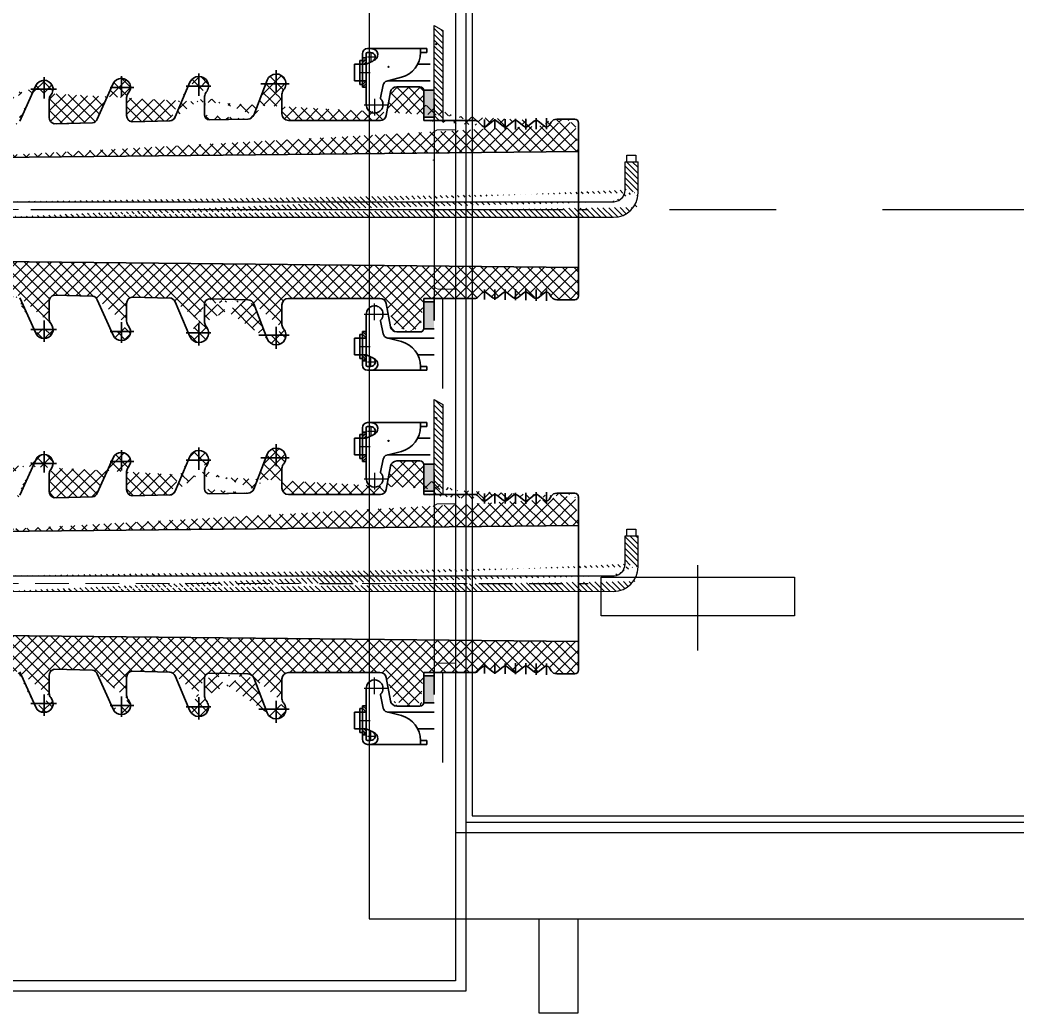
# Model space of a CAD drawing. Header units: millimetres. Extents: x 36873 to 51119, y -3533 to 6541.
# Drawn here: x 39868 to 40641, y -883 to -113 of the extents above; entities that cross this region are included whole.
import ezdxf

# ---------------------------------------------------------------- set-up
doc = ezdxf.new("R2010")
doc.units = ezdxf.units.MM
doc.header["$LTSCALE"] = 13
for name, pattern in [('CENTER', [50.800000000000004, 31.75, -6.35, 6.35, -6.35]), ('CENTER2', [1.125, 0.75, -0.125, 0.125, -0.125]), ('EB_DASHDOT', [39, 30, -3, 3, -3]), ('JIS_02_2.0', [3, 2, -1]), ('PTHANTOM2', [1.25, 0.625, -0.125, 0.125, -0.125, 0.125, -0.125])]:
    doc.linetypes.add(name, pattern=pattern)
doc.layers.get('0').update_dxf_attribs({"color": 1, "linetype": 'CENTER'})
for name, color, linetype, lineweight in [('CAXA0', 7, 'Continuous', 70), ('CAXA1', 1, 'EB_DASHDOT', 25), ('标注、文本', 3, 'Continuous', 25)]:
    doc.layers.add(name, color=color, linetype=linetype, lineweight=lineweight)

# ---------------------------------------------------------------- blocks, each defined once
blk = doc.blocks.new('CAXBLOCK6')
at = {"layer": 'CAXA0', "color": 0, "linetype": 'Continuous', "lineweight": 25}
for p, q in [((-41.98596394973987, 95.89985838163689), (-39.66209277257442, 98.22372955880235)), ((-40.54077242900497, 95.22372955881215), (-38.78157660142682, 96.9829253863903)), ((-25.78157660142682, 97.25500332503246), (-24.8128503676471, 98.22372955881218)), ((-25.6915300240875, 95.22372955881214), (-22.69153002408746, 98.22372955881218)), ((-23.57020968052782, 95.22372955881217), (-20.78157660142684, 98.01236263791316)), ((-21.44888933696818, 95.22372955881217), (-20.78157660142684, 95.89104229435351))]:
    blk.add_line(p, q, dxfattribs=at)
blk = doc.blocks.new('A$Cd29922e4')
h = blk.add_hatch()
h.set_pattern_fill('ANSI31', color=256, angle=90, style=0)
h.set_pattern_definition([(135, (1344.446837604512, -1583.050776987264), (-2.245064030267288, -2.245064030267288), [])])
h.paths.add_polyline_path([(0, 69), (0, 142.5679309494735), (6.640202738119115, 138.7592100816037), (6.640202738119115, 69)])
h = blk.add_hatch(color=256)
edge = h.paths.add_edge_path()
edge.add_arc((1.582263526157476, 128.2223704222633), 0.5000000000000113, 0, 360)
h = blk.add_hatch(color=256)
edge = h.paths.add_edge_path()
edge.add_arc((-35.44257500117965, 110.5665277410808), 0.5000000000000113, 0, 360)
h = blk.add_hatch()
h.set_pattern_fill('ANSI37', color=256, scale=2, angle=180, style=0)
h.set_pattern_definition([(135, (372.8419610083802, -528.7037173170247), (4.490128060534576, 4.490128060534577), []), (44.99999999999999, (372.8419610083802, -528.7037173170247), (4.490128060534577, -4.490128060534576), [])])
edge = h.paths.add_edge_path()
edge.add_arc((108.9999999993306, 66.99999999950523), 3.000000000495675, 360, 90, ccw=False)
edge.add_line((111.9999999998254, 45.00000000000728), (111.9999999998254, 66.99999941550777))
edge.add_line((111.9999999998254, 45.00000000000728), (-368.1030708770049, 40.1009676107933))
edge.add_line((89.08333333316114, 65.11807300402143), (90.83834589602338, 67.7638539920008))
edge.add_arc((95.00501256274583, 64.9999999998472), 5.000000000160123, 90.00000000046379, 146.4426902365544, ccw=False)
edge.add_line((95.00501256270945, 70.00000000000728), (108.9999999995343, 70.00000000000728))
edge.add_arc((86.99999999982538, 66.50000000000728), 2.500000000000902, 231.3178277013438, 326.44269805556496, ccw=False)
edge.add_line((80.56249999982538, 68.4515618745063), (85.43749999982538, 64.54843812550826))
edge.add_arc((78.99999999982538, 66.5), 2.500000000000293, 51.31780691419817, 133.6901342143469, ccw=False)
edge.add_line((77.43749999982538, 68.4515618745063), (72.56249947501055, 64.5484377053217))
edge.add_arc((70.99999999982538, 66.50000000000728), 2.500000000000998, 231.3178155774696, 308.6821696936479, ccw=False)
edge.add_line((64.56249999982538, 68.4515618745063), (69.43749999982538, 64.54843812550826))
edge.add_arc((62.99999999982538, 66.5), 2.500000000000068, 51.3178045228546, 128.6822006270677, ccw=False)
edge.add_line((61.43749999982538, 68.4515618745063), (56.56249999982538, 64.54843812550826))
edge.add_arc((54.99999999982538, 66.50000000000728), 2.50000000000118, 231.3177987671374, 308.68217819373933, ccw=False)
edge.add_line((53.43749999982538, 64.54843812550826), (48.56249999982538, 68.4515618745063))
edge.add_arc((46.99999999982538, 66.5), 2.499999999999596, 51.317827187464616, 128.6821923788103, ccw=False)
edge.add_line((45.43749999982538, 68.4515618745063), (40.56249999982538, 64.54843812550826))
edge.add_arc((38.99999999982538, 66.50000000000728), 2.49999999999991, 224.760279210827, 308.68217229866116, ccw=False)
edge.add_line((-8.000000000174623, 69.00000000000728), (31.33333333306655, 69.00000000000728))
edge.add_arc((31.33333333298651, 64.999999999578), 4.00000000042337, 44.76027010717269, 89.99999999874291, ccw=False)
edge.add_line((34.17357001951314, 67.81656804737577), (37.22485207083082, 64.73964497041743))
edge.add_line((-8.000000000174623, 81.45205632918078), (-8.000000000349246, 69))
edge.add_line((-8.000000000174623, 81.45205632918078), (-8.000000000174623, 86))
edge.add_line((-8.000000000174623, 91.99999999990541), (-8.000000000174623, 86))
edge.add_arc((-11.00000000026921, 91.99999999990541), 3.000000000095042, 360, 89.99999999999568, ccw=False)
edge.add_line((-29.00000000009459, 95), (-11.00000000023283, 95))
edge.add_arc((-29.00000000003638, 89.99999999986903), 5.000000000136851, 90, 167.8208770892667, ccw=False)
edge.add_line((-37.14853149677947, 72.94515681214398), (-33.8874641534203, 91.05484318763774))
edge.add_arc((-42.17972236836067, 74.17805608685012), 5.180050405943753, 271.58994424853506, 346.23093284008587, ccw=False)
edge.add_line((-113.0000000003783, 69.00000000000728), (-42.03599564990145, 69.00000000000728))
edge.add_arc((-113.0000000003783, 73.99999999979627), 4.999999999791271, 180.0000000000026, 270.0000000000026, ccw=False)
edge.add_line((-118.0000000001819, 89.37598063427868), (-118.0000000001746, 73.99999999988358))
edge.add_arc((-113.0000515575884, 89.37598063427868), 4.999948442593222, 139.4638227851925, 180.0000000000026, ccw=False)
edge.add_line((-139.7957468163877, 73.20267940871418), (-129.4446158590144, 100.3323683682029))
edge.add_arc((-122.5000000001746, 97.50000000000728), 7.500000000000067, 319.4642321098128, 157.8118607061672, ccw=False)
edge.add_line((-144.5504516776273, 70.09248675586423), (-174.3833864194457, 69.41541533952113))
edge.add_arc((-174.0000000004366, 73.39699980448495), 3.99999999973702, 179.9999999984106, 264.4999509443993, ccw=False)
edge.add_arc((-144.425490721711, 75.09092498729296), 4.999999999393671, 271.4320961854412, 337.81186070601115, ccw=False)
edge.add_line((-178.0000000001746, 87.5592156095081), (-178.0000000001746, 73.39699980459409))
edge.add_arc((-182.5000000001746, 95.68325000000186), 7.499999999999829, 319.46421187198115, 157.167756107877, ccw=False)
edge.add_arc((-173.0000210687285, 87.55921937546373), 4.999978931444957, 139.4640446053953, 180, ccw=False)
edge.add_line((-200.7463914262626, 71.67327528136957), (-189.412336949259, 98.59350736015767))
edge.add_arc((-205.3546160597471, 73.61344685531367), 5.000000000862137, 271.4320961931809, 337.1677561058844, ccw=False)
edge.add_line((-204.6906272462074, 68.65773431885464), (-234.1387565033874, 67.92153108742787))
edge.add_arc((-233.5000000006548, 72.88056225544278), 4.999999999515637, 179.9999999952606, 262.6603321712033, ccw=False)
edge.add_line((-238.5000000001746, 86.7167356548598), (-238.5000000001746, 72.88056225585751))
edge.add_arc((-233.4999466828594, 86.71672591484094), 5.000053317320408, 138.5907726241326, 180.0000000000052, ccw=False)
edge.add_arc((-242.5000000001746, 94.65400000000227), 7.000000000000072, 318.5903406056826, 155.852479386405, ccw=False)
edge.add_line((-261.2114113476127, 70.02827799017541), (-248.8874663835741, 97.51761191520927))
edge.add_arc((-265.7738873355047, 72.07371507222706), 4.999999999672008, 280.2038601967376, 335.8524793876146, ccw=False)
edge.add_line((-264.8881090195428, 67.15279727451707), (-294.5434949079281, 66.46141262730816))
edge.add_arc((-293.5000000004366, 71.35131225566147), 4.999999999733157, 179.9999999987103, 257.9538798664129, ccw=False)
edge.add_line((-298.5000000001746, 85.1875071869581), (-298.5000000001746, 71.35131225577788))
edge.add_arc((-293.5000569417025, 85.18751758877625), 4.999943058478721, 138.589956319164, 180.0000000000052, ccw=False)
edge.add_arc((-302.5000000001746, 93.12475000000268), 7.000000000000118, 318.5904177113951, 155.8524756330329, ccw=False)
edge.add_line((-324.4873537145468, 65.71281615714543), (-356.8035870767344, 64.86056578402349))
edge.add_arc((-325.7738873356284, 70.54446507238026), 4.999999999830101, 284.9103125016581, 335.85247938770726, ccw=False)
edge.add_line((-321.2114113475764, 68.49902799026313), (-308.8874663835741, 95.98836191520968))
edge.add_arc((-355.9999999999491, 67.75093735379778), 3.00000000022367, 180.0000000018021, 254.4628957389213, ccw=False)
edge.add_line((-359.0000000001746, 84.51786380726844), (-359.0000000001673, 67.7509373537032))
edge.add_arc((-353.9999548372944, 84.51786380726844), 5.000045162880497, 140.599746637447, 180, ccw=False)
edge.add_arc((-362.5000000001746, 91.50000000000728), 6.000000000000021, 320.5993977220698, 158.169750816829, ccw=False)
edge.add_line((-408.0000000001746, 25.49999999996362), (-408.0000000001746, 12))
edge.add_line((-408.0000000001746, 12), (-390.5000000001746, 12))
edge.add_line((-390.5000000001746, 12), (-390.5000000001746, 15))
edge.add_line((-390.5000000001746, 15), (-373.0000000001746, 15))
edge.add_line((-373.0000000001746, 15), (-373.0000000001892, 35.10203008430108))
edge.add_arc((-368.0000000002474, 35.10203008430108), 4.999999999936335, 91.1811889123818, 180.0000000000027, ccw=False)
edge.add_arc((-406.0000000001455, 25.49999999997817), 2.000000000029104, 90.00000000021498, 180.0000000002345, ccw=False)
edge.add_line((-406.0000000001528, 27.5), (-402.3833299475154, 27.5))
edge.add_arc((-402.3833299480393, 32.50000000072032), 5.000000000720098, 270.0000000060448, 338.1697508137588, ccw=False)
edge.add_line((-397.7418817742509, 30.64071012090426), (-368.069737808044, 93.731147855171))
for points in [[(-8.000000000174623, 71.5), (-8.000000000174623, 92.5), (0, 92.5), (0, 71.50000000000728)], [(-8.000000000174623, -71.5), (-8.000000000160071, -92.5), (0, -92.5), (0, -71.5)]]:
    blk.add_hatch(color=256).paths.add_polyline_path(points)
h = blk.add_hatch()
h.set_pattern_fill('ANSI31', color=256, angle=90, style=0)
h.set_pattern_definition([(135, (1010.510684268498, -861.9517047508853), (-2.245064030267288, -2.245064030267288), [])])
edge = h.paths.add_edge_path()
edge.add_line((-335.0000000001746, 6.002798393899866), (137.6239704271939, 6.002798393899866))
edge.add_line((-335.0000000001746, -6.00279839389259), (-362.0000000001746, -5.99878412119142))
edge.add_line((-335.0000000001746, 5.997052929335041), (-362.0000000001746, 6.001215878801304))
edge.add_line((-360.0000000001746, 6.000907512177946), (-360.0000000001746, -5.999081474728882))
edge.add_line((157.1464565444039, 1.668020826808061), (157.1464565444039, 13.67361761460779))
edge.add_arc((138.8606502945186, 15.05393203334097), 9.135228363496044, 262.2197057131212, 1.424888497295656e-12)
edge.add_line((-335.0000000001746, -6.00279839389259), (137.6239704271939, -6.00279839389259))
edge.add_arc((139.1603835012793, 12.86574462735007), 18.93099260152124, 265.34483414042, 3.562221243239139e-13)
edge = h.paths.add_edge_path()
edge.add_line((147.99587865801, 15.05393203334097), (147.99587865801, 37.0250409955479))
edge.add_line((147.99587865801, 37.0250409955479), (158.0913761027987, 37.0250409955479))
edge.add_line((158.091376102806, 12.86574462735007), (158.091376102806, 37.02504099554062))
h = blk.add_hatch()
h.set_pattern_fill('ANSI37', color=256, scale=2, angle=180, style=0)
h.set_pattern_definition([(225, (372.8419610083802, 528.703717317032), (4.490128060534576, -4.490128060534577), []), (315, (372.8419610083802, 528.703717317032), (4.490128060534577, 4.490128060534576), [])])
edge = h.paths.add_edge_path()
edge.add_arc((108.9999999993306, -66.99999999949796), 3.000000000495561, 270, 0)
edge.add_line((111.9999999998254, -45), (111.9999999998254, -66.9999994155005))
edge.add_line((111.9999999998254, -45), (-368.1030708770049, -40.10096761078603))
edge.add_line((95.00501256270945, -70), (108.9999999995343, -70))
edge.add_arc((95.00501256274583, -64.99999999983993), 5.000000000159759, 213.5573097633186, 269.999999999583)
edge.add_line((89.08333333316114, -65.11807300401415), (90.83834589605976, -67.7638539919717))
edge.add_arc((86.99999999982538, -66.5), 2.500000000000524, 33.55730194459374, 128.6821722986595)
edge.add_line((80.56249999982538, -68.45156187449902), (85.43749999982538, -64.54843812550098))
edge.add_arc((78.99999999982538, -66.49999999999272), 2.500000000000203, 226.3098657856142, 308.6821930859256)
edge.add_line((77.43749999982538, -68.45156187449902), (72.56249947501783, -64.54843770530715))
edge.add_arc((70.99999999982538, -66.5), 2.500000000000732, 51.317830306426, 128.6821844223374)
edge.add_line((64.56249999982538, -68.45156187449902), (69.43749999982538, -64.54843812550098))
edge.add_arc((62.99999999982538, -66.5), 2.500000000000015, 231.3177993729462, 308.6821954768452)
edge.add_line((61.43749999982538, -68.45156187449902), (56.56249999982538, -64.54843812550098))
edge.add_arc((54.99999999982538, -66.5), 2.500000000001073, 51.31782180615646, 128.6822012332231)
edge.add_line((53.43749999982538, -64.54843812550098), (48.56249999982538, -68.45156187449902))
edge.add_arc((46.99999999982538, -66.5), 2.499999999999791, 231.3178076211581, 308.6821728123783)
edge.add_line((45.43749999982538, -68.45156187449902), (40.56249999982538, -64.5484381254937))
edge.add_arc((38.99999999982538, -66.5), 2.499999999999945, 51.31782770134048, 135.2397207889556)
edge.add_line((34.17357001951314, -67.81656804736849), (37.2248520708381, -64.73964497041015))
edge.add_arc((31.33333333307382, -64.9999999996362), 4.000000000359478, 270, 315.2397298915791)
edge.add_line((-8.000000000174623, -69), (31.33333333307382, -69))
edge.add_line((-8.000000000174623, -86), (-8.000000000174623, -69))
edge.add_line((-8.000000000174623, -83.48896388537833), (-8.000000000174623, -86))
edge.add_line((-8.000000000174623, -91.99999999989814), (-8.000000000174623, -69))
edge.add_arc((-11.00000000026921, -91.99999999989814), 3.000000000095156, 270, 0)
edge.add_line((-29.00000000009459, -95), (-11.00000000022555, -95))
edge.add_arc((-29.00000000003638, -89.99999999986176), 5.000000000136279, 192.1791229106907, 270)
edge.add_line((-37.14853149679402, -72.9451568121367), (-33.88746415341302, -91.05484318763047))
edge.add_arc((-42.03599564983597, -73.99999999979627), 4.99999999979759, 12.17912291028325, 90.00000000083378)
edge.add_line((-113.0000000003783, -69), (-42.03599564990145, -69))
edge.add_arc((-113.0000000003783, -73.999999999789), 4.999999999791157, 90, 180)
edge.add_line((-118.0000000001819, -89.3759806342714), (-118.0000000001746, -73.99999999987631))
edge.add_arc((-113.0000515575884, -89.3759806342714), 4.999948442592824, 180, 220.5361772148302)
edge.add_arc((-122.5000000001746, -97.5), 7.500000000000067, 202.1881392939041, 40.5357678901626)
edge.add_line((-139.7957468163877, -73.2026794087069), (-129.4446158590144, -100.3323683681956))
edge.add_arc((-174.0000000004366, -73.39699980447767), 3.999999999736918, 95.50004905556155, 180.0000000016674)
edge.add_line((-144.5504516776273, -70.09248675585695), (-174.383386419453, -69.41541533951386))
edge.add_arc((-144.425490721711, -75.09092498728569), 4.999999999393522, 22.18813929390403, 88.56790381459679)
edge.add_line((-178.0000000001746, -87.55921560950082), (-178.0000000001746, -73.39699980458681))
edge.add_arc((-182.5000000001746, -95.68324999999459), 7.500000000000038, 202.8322438921974, 40.53578812802802)
edge.add_arc((-173.0000210687285, -87.55921937545645), 4.999978931445185, 180, 220.5359553945977)
edge.add_line((-200.7463914262626, -71.6732752813623), (-189.412336949259, -98.5935073601504))
edge.add_arc((-205.3546160597471, -73.61344685530639), 5.000000000862153, 22.83224389410583, 88.56790380667329)
edge.add_line((-204.6906272462074, -68.65773431884736), (-234.1387565033874, -67.92153108741331))
edge.add_arc((-233.5000000006548, -72.8805622554355), 4.99999999951575, 97.33966782860209, 180.0000000045858)
edge.add_line((-238.5000000001746, -86.71673565485253), (-238.5000000001746, -72.88056225585024))
edge.add_arc((-233.4999466828594, -86.71672591483366), 5.00005331732109, 180, 221.4092273759349)
edge.add_arc((-242.5000000001746, -94.653999999995), 7.000000000000004, 204.1475206138527, 41.4096593939597)
edge.add_line((-261.2114113476127, -70.02827799016814), (-248.8874663835741, -97.517611915202))
edge.add_arc((-265.7738873355047, -72.07371507221978), 4.999999999671812, 24.14752061258865, 79.7961398030685)
edge.add_line((-264.8881090195428, -67.1527972745098), (-294.5434949079281, -66.46141262730089))
edge.add_arc((-293.5000000004366, -71.3513122556542), 4.999999999733109, 102.046120133482, 180.0000000012505)
edge.add_line((-298.5000000001746, -85.18750718695082), (-298.5000000001746, -71.35131225577061))
edge.add_arc((-293.5000569417025, -85.18751758876897), 4.999943058478152, 180, 221.4100436809452)
edge.add_arc((-302.5000000001746, -93.1247499999954), 7.000000000000176, 204.1475243670095, 41.40958228853824)
edge.add_line((-321.2114113475764, -68.49902799025585), (-308.8874663835741, -95.9883619152024))
edge.add_line((-324.4873537145468, -65.71281615713815), (-356.8035870767417, -64.86056578401622))
edge.add_arc((-325.7738873356284, -70.54446507237299), 4.999999999829535, 24.14752061227529, 75.08968749822996)
edge.add_arc((-355.9999999999491, -67.7509373537905), 3.000000000223841, 105.5371042610034, 179.999999998333)
edge.add_line((-359.0000000001746, -84.51786380726116), (-359.0000000001746, -67.75093735369592))
edge.add_arc((-353.9999548372944, -84.51786380726116), 5.000045162880269, 180, 219.4002533622885)
edge.add_arc((-362.5000000001746, -91.5), 6.000000000000063, 201.8302491834656, 39.4006022776392)
edge.add_arc((-368.0000000002474, -35.1020300842938), 4.999999999935312, 180, 268.8188110875736)
edge.add_line((-373.0000000001746, -15), (-373.0000000001892, -35.1020300842938))
edge.add_line((-390.5000000001746, -15), (-373.0000000001746, -15))
edge.add_line((-390.5000000001746, -12), (-390.5000000001746, -15))
edge.add_line((-408.0000000001746, -12), (-390.5000000001746, -12))
edge.add_line((-408.0000000001746, -25.49999999995634), (-408.0000000001746, -12))
edge.add_line((-406.0000000001528, -27.5), (-402.3833299475154, -27.5))
edge.add_arc((-406.000000000131, -25.49999999995634), 2.000000000036835, 180, 270)
edge.add_arc((-402.3833299480393, -32.50000000071304), 5.000000000719972, 21.83024918604946, 89.99999999374688)
edge.add_line((-397.7418817742509, -30.64071012089698), (-368.0697378080367, -93.73114785516373))
for p, q in [((0, 142.5679309494735), (6.640202738119115, 138.7592100816109)), ((0, 69), (0, 142.5679309494735)), ((0, 142.5679309494735), (6.640202738119115, 138.7592100816037)), ((0, 142.5679309494735), (6.640202738119115, 138.7592100816037)), ((6.640202738119115, 138.7592100816037), (6.640202738119115, 69)), ((0, 69), (6.640202738119115, 69)), ((149.3142445412741, 37.0250409955479), (149.3142445412741, 42.17843212070875)), ((149.3142445412741, 42.17843212070875), (156.4958822079643, 42.17843212070875)), ((156.4958822079643, 42.17843212070875), (156.4958822079643, 37.0250409955479)), ((147.99587865801, 15.05393203334097), (147.99587865801, 37.0250409955479)), ((147.99587865801, 37.0250409955479), (158.091376102806, 37.0250409955479)), ((158.091376102806, 12.86574462735007), (158.091376102806, 37.0250409955479)), ((-335.0000000001746, 6.002798393899866), (137.6239704271939, 6.002798393899866)), ((-335.0000000001746, -6.00279839389259), (139.1603835012793, -6.065247974169324)), ((111.9999999998254, -45), (111.9999999998254, -66.9999994155005)), ((0, -69), (6.640202738119115, -69)), ((6.640202738119115, -138.7592100815964), (6.640202738119115, -69))]:
    blk.add_line(p, q)
at = {"lineweight": 35}
for p, q in [((-61.74469209215022, 112.7196538024291), (-52.66542231111089, 112.7196538024291)), ((-61.74469209215022, 112.7196538024291), (-61.74469209215022, 99.7196538024291)), ((-55.66542231111089, 115.4857672735598), (-57.66542231111089, 115.4857672735598)), ((-57.66542231111089, 115.4857672735598), (-57.66542231111089, 96.95354033129115)), ((-12.80485168714222, 112.7196538024291), (-3, 112.7196538024291)), ((-61.74469209215022, 99.7196538024291), (-52.66542231111089, 99.7196538024291)), ((-55.66542231111089, 96.95354033129115), (-57.66542231111089, 96.95354033129115)), ((-36.08361381183204, 99.7196538024291), (-3, 99.7196538024291)), ((-8.000000000174623, 92.5), (-1.746229827404022e-10, 92.5)), ((0, 69), (0, 86)), ((-8.000000000174623, 71.5), (0, 71.50000000000728)), ((-8, -69), (-8.000000000174623, -86)), ((0, -69), (0, -86)), ((-8.000000000174623, -71.5), (0, -71.5)), ((-8.000000000174623, -92.49999999996362), (-1.746229827404022e-10, -92.5)), ((-61.74469209215022, -99.71965380242182), (-52.66542231111089, -99.71965380242182)), ((-61.74469209215022, -112.7196538024218), (-61.74469209215022, -99.71965380242182)), ((-55.66542231111089, -96.95354033128388), (-57.66542231111089, -96.95354033128388)), ((-57.66542231111089, -115.4857672735525), (-57.66542231111089, -96.95354033128388)), ((-36.08361381183204, -99.71965380242182), (0, -99.71965380242182)), ((-61.74469209215022, -112.7196538024218), (-52.66542231111089, -112.7196538024218)), ((-55.66542231111089, -115.4857672735525), (-57.66542231111089, -115.4857672735525)), ((-12.80485168714222, -112.7196538024218), (0, -112.7196538024218))]:
    blk.add_line(p, q, dxfattribs=at)
for centre in [(1.582263526157476, 128.2223704222633), (-35.44257500117965, 110.5665277410808)]:
    blk.add_circle(centre, 0.5000000000000113)
for centre, radius, start in [((138.8606502945186, 15.05393203334097), 9.135228363496157, 262.2197057132694), ((139.1603835012793, 12.86574462735007), 18.93099260152133, 270)]:
    blk.add_arc(centre, radius, start, 0)
at = {"linetype": 'Continuous', "lineweight": 25}
for points in [[(-55.66542231108906, 115.4857672735743), (-55.22681522023049, 115.7504437164462), (-54.22744166518532, 116.1315032612401), (-53.16331585064472, 116.0117688961254), (-52.66542231111089, 115.8614246832149)], [(-55.66542231108906, -115.485767273567), (-55.22681522023049, -115.7504437164389), (-54.22744166518532, -116.1315032612329), (-53.16331585064472, -116.0117688961182), (-52.66542231111089, -115.8614246832076)]]:
    blk.add_open_spline(points, degree=3, knots=[0, 0, 0, 0, 1.547273809145015, 3.118162183419186, 3.118162183419186, 3.118162183419186, 3.118162183419186], dxfattribs=at)
at = {"layer": 'CAXA0', "lineweight": 35}
for p, q in [((-51.66542231093626, 124.7196538024291), (-5.665422311110888, 124.7196538024291)), ((-10.66542231111089, 124.7196538024291), (-10.66542231111089, 121.7196538024291)), ((-5.665422311110888, 124.7196538024291), (-5.665422311110888, 121.7196538024291)), ((-55.66542231111089, 120.7196538023054), (-55.66542231111089, 94.7196538024291)), ((-55.66542231106723, 117.4196538024262), (-52.66542231111089, 117.4196538024262)), ((-52.66542231111089, 120.719653802269), (-52.66542231111089, 81.2196538024291)), ((-51.66542218142422, 121.7196538024291), (-49.16542231111089, 121.7196538024291)), ((-5.665422311110888, 121.7196538024291), (-10.66542231111089, 121.7196538024291)), ((-55.66542231111089, 112.7196538024291), (-52.66542231111089, 112.7196538024291)), ((-47.68306936993031, 115.049065567131), (-52.24631453437905, 112.9156002954405)), ((-36.66847021923604, 99.5714346184759), (-25.3104454991917, 102.4498798812201)), ((-321.2114113475764, 68.49902799026313), (-308.8874663835741, 95.98836191520968)), ((-261.2114113476127, 70.02827799017541), (-248.8874663835741, 97.51761191520927)), ((-261.2114113476127, 70.02827799017541), (-248.8874663835741, 97.51761191520927)), ((-200.7463914262626, 71.67327528136957), (-189.412336949259, 98.59350736015767)), ((-200.7463914262626, 71.67327528136957), (-189.412336949259, 98.59350736015767)), ((-139.7957468163877, 73.20267940871418), (-129.4446158590144, 100.3323683682029)), ((-55.66542231111089, 99.7196538024291), (-52.66542231111089, 99.7196538024291)), ((-55.66542231111089, 94.7196538024291), (-52.66542231111089, 94.7196538024291)), ((-41.56117616784468, 86.42468357572216), (-39.51784701326687, 96.511635324081)), ((-29.00000000009459, 95), (-11.00000000022555, 95)), ((-28.77717862310965, 95), (-11.00000000022555, 95)), ((-298.5000000001746, 85.1875071869581), (-298.5000000001746, 71.35131225577788)), ((-238.5000000001746, 86.7167356548598), (-238.5000000001746, 72.88056225585751)), ((-238.5000000001746, 86.7167356548598), (-238.5000000001746, 72.88056225585751)), ((-178.0000000001746, 87.5592156095081), (-178.0000000001746, 73.39699980459409)), ((-178.0000000001746, 87.5592156095081), (-178.0000000001746, 73.39699980459409)), ((-118.0000000001819, 89.37598063427868), (-118.0000000001746, 73.99999999988358)), ((-37.1485314968013, 72.94515681214398), (-33.88746415341302, 91.05484318763774)), ((-8.000000000174623, 91.99999999990541), (-8.000000000174623, 86)), ((-8.000000000174623, 91.99999999990541), (-8.000000000174623, 69.00000000000728)), ((-147.3005297658165, 70.09248675586423), (-174.383386419453, 69.41541533952113)), ((-144.5504516776273, 70.09248675586423), (-174.383386419453, 69.41541533952113)), ((95.00501256270945, 70.00000000000728), (108.9999999995343, 70.00000000000728)), ((-264.8881090195428, 67.15279727451707), (-294.5434949079281, 66.46141262730816)), ((-264.8881090195428, 67.15279727451707), (-292.5434949079281, 66.46141262730816)), ((-204.597646901384, 68.66005882747413), (-234.1387565033874, 67.92153108742059)), ((-204.6906272462074, 68.65773431885464), (-234.1387565033874, 67.92153108742059)), ((-113.0000000003783, 69), (-41.70470229603961, 69)), ((-8.000000000174623, 69.00000000000728), (31.33333333307382, 69)), ((34.17357001951314, 67.81656804737577), (37.2248520708381, 64.73964497041743)), ((45.43749999982538, 68.4515618745063), (40.56249999982538, 64.54843812550098)), ((53.43749999982538, 64.54843812550826), (48.56249999982538, 68.4515618745063)), ((61.43749999982538, 68.4515618745063), (56.56249999982538, 64.54843812550826)), ((64.56249999982538, 68.4515618745063), (69.43749999982538, 64.54843812550826)), ((77.43749999982538, 68.4515618745063), (72.56249947501783, 64.54843770531443)), ((80.56249999982538, 68.4515618745063), (85.43749999982538, 64.54843812550826)), ((89.08333333316114, 65.11807300402143), (90.83834589605976, 67.76385399197898)), ((111.9999999998254, 66.99999999950523), (111.9999999998254, 0)), ((111.9999999998254, 66.99999941550777), (111.9999999998254, 7.275957614183426e-12)), ((111.9999999998254, 45.00000000000728), (-368.1030708770049, 40.1009676107933)), ((111.9999999998254, -66.9999994155005), (111.9999999998254, 0)), ((111.9999999998254, -45), (-368.1030708770049, -40.10096761078603)), ((-321.2114113475764, -68.49902799025585), (-308.8874663835741, -95.9883619152024)), ((-264.8881090195428, -67.1527972745098), (-294.5434949079281, -66.46141262730089)), ((-204.6906272462074, -68.65773431884736), (-234.1387565033874, -67.92153108741331)), ((-144.5504516776273, -70.09248675585695), (-174.383386419453, -69.41541533951386)), ((-113.0000000003783, -69), (-42.03599564990145, -69)), ((-8.000000000174623, -86), (-8.000000000174623, -69)), ((-8.000000000174623, -69), (31.33333333307382, -69)), ((-8.000000000174623, -91.99999999989814), (-8.000000000174623, -69)), ((34.17357001951314, -67.81656804736849), (37.2248520708381, -64.73964497041015)), ((45.43749999982538, -68.45156187449902), (40.56249999982538, -64.5484381254937)), ((53.43749999982538, -64.54843812550098), (48.56249999982538, -68.45156187449902)), ((61.43749999982538, -68.45156187449902), (56.56249999982538, -64.54843812550098)), ((64.56249999982538, -68.45156187449902), (69.43749999982538, -64.54843812550098)), ((77.43749999982538, -68.45156187449902), (72.56249947501783, -64.54843770530715)), ((80.56249999982538, -68.45156187449902), (85.43749999982538, -64.54843812550098)), ((89.08333333316114, -65.11807300401415), (90.83834589605976, -67.7638539919717)), ((-298.5000000001746, -85.18750718695082), (-298.5000000001746, -71.35131225577061)), ((-261.2114113476127, -70.02827799016814), (-248.8874663835741, -97.517611915202)), ((-238.5000000001746, -86.71673565485253), (-238.5000000001746, -72.88056225585024)), ((-200.7463914262626, -71.6732752813623), (-189.412336949259, -98.5935073601504)), ((-178.0000000001746, -87.55921560950082), (-178.0000000001746, -73.39699980458681)), ((-139.7957468163877, -73.2026794087069), (-129.4446158590144, -100.3323683681956)), ((-118.0000000001819, -89.3759806342714), (-118.0000000001746, -73.99999999987631)), ((-37.14853149679402, -72.9451568121367), (-33.88746415341302, -91.05484318763047)), ((95.00501256270945, -70), (108.9999999995343, -70)), ((-52.66542231111089, -120.7196538022617), (-52.66542231111089, -81.21965380242182)), ((-8.000000000174623, -83.48896388537833), (-8.000000000174623, -86)), ((-41.56117616784468, -86.42468357571488), (-39.51784701326687, -96.51163532407372)), ((-55.66542231111089, -94.71965380242182), (-52.66542231111089, -94.71965380242182)), ((-55.66542231111089, -120.7196538022981), (-55.66542231111089, -94.71965380242182)), ((-55.66542231111089, -99.71965380242182), (-52.66542231111089, -99.71965380242182)), ((-36.66847021923604, -99.57143461846863), (-25.3104454991917, -102.4498798812128)), ((-29.00000000009459, -95), (-11.00000000022555, -95)), ((-55.66542231111089, -112.7196538024218), (-52.66542231111089, -112.7196538024218)), ((-47.68306936993031, -115.0490655671238), (-52.24631453437905, -112.9156002954333)), ((-55.66542231106723, -117.4196538024189), (-52.66542231111089, -117.4196538024189)), ((-51.66542218142422, -121.7196538024218), (-49.16542231111089, -121.7196538024218)), ((-10.66542231111089, -124.7196538024218), (-10.66542231111089, -121.7196538024218)), ((-5.665422311110888, -121.7196538024218), (-10.66542231111089, -121.7196538024218)), ((-5.665422311110888, -124.7196538024218), (-5.665422311110888, -121.7196538024218)), ((-51.66542231093626, -124.7196538024218), (-5.665422311110888, -124.7196538024218))]:
    blk.add_line(p, q, dxfattribs=at)
for centre, radius, start, end in [((-51.6654223109872, 120.7196538023054), 4.000000000123293, 90, 180), ((-48.39603967845323, 119.9096530415773), 4.722487532010636, 284.5738581210232, 89.25785554306417), ((-51.66542231108178, 120.7196538024), 1.000000000023874, 90, 180), ((-49.16542231111089, 118.2196538024291), 3.5, 295.0576134668186, 90), ((-30.66542231111089, 121.7196547461135), 19.99999999999996, 285.5303535576659, 359.9999972965225), ((-51.66542230982304, 112.1016198128636), 1.000000001287944, 125.5133214054421, 180), ((-242.5000000001746, 94.65400000000227), 6.999999999999909, 318.5903406060403, 155.8524793861472), ((-242.5000000001746, 94.65400000000227), 7.000000000000004, 318.5903406060403, 155.8524793861472), ((-182.5000000001746, 95.68325000000186), 7.499999999999901, 319.4642118719719, 157.1677561078025), ((-182.5000000001746, 95.68325000000186), 7.500000000000038, 319.4642118719719, 157.1677561078025), ((-122.5000000001746, 97.5), 7.500000000000067, 319.4642321098374, 157.811860706096), ((-302.5000000001746, 93.12475000000268), 7.000000000000176, 318.5904177114616, 155.8524756329903), ((-35.59747500328376, 95.71747960433277), 4.000000000485081, 105.5303513787046, 168.5484673747237), ((-29.00000000003638, 89.99999999986903), 5.000000000136279, 90, 167.8208770893093), ((-11.00000000026921, 91.99999999991269), 3.000000000094701, 0, 90), ((-11.00000000026921, 91.99999999990541), 3.000000000095156, 0, 90), ((-293.5000569417025, 85.18751758877625), 4.999943058478152, 138.5899563190548, 180), ((-233.4999466828594, 86.71672591484094), 5.000053317322013, 138.5906610126635, 179.9998883886892), ((-233.4999466828594, 86.71672591484094), 5.00005331732109, 138.5907726240651, 180), ((-173.0000210687285, 87.55921937546373), 4.999978931445185, 139.4640446054023, 180), ((-173.0000210687285, 87.55921937546373), 4.999978931444958, 139.4640877602914, 180.000043154756), ((-113.0000515575884, 89.37598063427868), 4.999948442592824, 139.4638227851698, 180), ((-46.16542231111089, 81.2196538024291), 6.500000000000016, 180, 41.87697055695125), ((-40.58114939818188, 86.22614247121237), 0.9999355176252602, 168.5475917769732, 221.8794111364795), ((-293.5000000004366, 71.35131225566147), 4.999999999733109, 179.9999999987494, 257.9538798665179), ((-265.7738873355047, 72.07371507222706), 4.999999999671812, 280.2038601969315, 335.8524793874114), ((-265.7739015039842, 72.07372706784372), 5.000017835603388, 280.2042570402032, 335.8524203756033), ((-233.5000000006548, 72.88056225544278), 4.999999999515808, 180, 262.6603321760194), ((-233.5000000006548, 72.88056225544278), 4.99999999951575, 179.9999999954143, 262.660332171398), ((-205.3546160597471, 73.61344685531367), 5.000000000862153, 271.4320961933266, 337.1677561058941), ((-205.3432488070248, 73.60415407314576), 4.999999999999804, 278.5759548096515, 337.2154891345831), ((-174.0000000004366, 73.39699980447767), 3.999999999736701, 180, 264.4999509461131), ((-174.0000000004366, 73.39699980448495), 3.999999999736918, 179.9999999983325, 264.4999509444382), ((-144.425490721711, 75.09092498729296), 4.999999999393522, 271.4320961854032, 337.811860706096), ((-113.0000000003783, 73.99999999979627), 4.999999999791157, 180, 270), ((-42.03599564983597, 73.99999999980355), 4.99999999979759, 269.9999999991662, 347.8208770897168), ((95.00501256274583, 64.9999999998472), 5.000000000159559, 90, 146.44269023606), ((108.9999999993306, 66.99999999950523), 3.000000000495618, 0, 90), ((31.33333333307382, 64.99999999964348), 4.000000000359178, 44.76027010724187, 89.99999999874936), ((38.99999999982538, 66.50000000000728), 2.500000000000016, 224.7602792110444, 308.6821722986596), ((46.99999999982538, 66.5), 2.499999999999909, 51.31782718762169, 128.682192378842), ((54.99999999982538, 66.50000000000728), 2.500000000000696, 231.3177987667769, 308.6821781938435), ((62.99999999982538, 66.5), 2.499999999999935, 51.31780452315493, 128.6822006270538), ((70.99999999982538, 66.50000000000728), 2.500000000000822, 231.3178155776624, 308.6821696935738), ((78.99999999982538, 66.5), 2.499999999999929, 51.3178069140745, 133.6901342143858), ((86.99999999982538, 66.50000000000728), 2.500000000000549, 231.3178277013404, 326.4426980554062), ((-293.5000000004366, -71.3513122556542), 4.999999999733109, 102.0461201334821, 180.0000000012506), ((-265.7738873355047, -72.07371507221978), 4.999999999671812, 24.14752061258858, 79.79613980306841), ((-233.5000000006548, -72.8805622554355), 4.99999999951575, 97.33966782860199, 180.0000000045857), ((-205.3546160597471, -73.61344685530639), 5.000000000862153, 22.83224389410587, 88.56790380667334), ((-174.0000000004366, -73.39699980447767), 3.999999999736918, 95.5000490555617, 180.0000000016675), ((-113.0000000003783, -73.999999999789), 4.999999999791157, 90, 180), ((-42.03599564983597, -73.99999999979627), 4.99999999979759, 12.17912291028325, 90.00000000083378), ((31.33333333307382, -64.9999999996362), 4.000000000359478, 270, 315.2397298915791), ((38.99999999982538, -66.5), 2.499999999999945, 51.31782770134044, 135.2397207889556), ((46.99999999982538, -66.5), 2.499999999999791, 231.317807621158, 308.6821728123783), ((54.99999999982538, -66.5), 2.500000000001073, 51.31782180615651, 128.6822012332231), ((62.99999999982538, -66.5), 2.500000000000015, 231.3177993729462, 308.6821954768451), ((70.99999999982538, -66.5), 2.500000000000732, 51.31783030642615, 128.6821844223376), ((78.99999999982538, -66.49999999999272), 2.500000000000203, 226.3098657856142, 308.6821930859255), ((86.99999999982538, -66.5), 2.500000000000524, 33.55730194459379, 128.6821722986596), ((95.00501256274583, -64.99999999983993), 5.000000000159759, 213.5573097633188, 269.9999999995831), ((108.9999999993306, -66.99999999949796), 3.000000000495561, 270, 0), ((-144.425490721711, -75.09092498728569), 4.999999999393522, 22.18813929390405, 88.56790381459683), ((-46.16542231111089, -81.21965380242182), 6.500000000000016, 318.1230294430487, 180), ((-302.5000000001746, -93.1247499999954), 7.000000000000176, 204.1475243670097, 41.4095822885384), ((-293.5000569417025, -85.18751758876897), 4.999943058478152, 180, 221.4100436809452), ((-242.5000000001746, -94.653999999995), 7.000000000000004, 204.1475206138528, 41.40965939395978), ((-233.4999466828594, -86.71672591483366), 5.00005331732109, 180, 221.4092273759349), ((-182.5000000001746, -95.68324999999459), 7.500000000000038, 202.8322438921975, 40.53578812802805), ((-173.0000210687285, -87.55921937545645), 4.999978931445185, 180, 220.5359553945977), ((-122.5000000001746, -97.5), 7.500000000000067, 202.1881392939041, 40.53576789016259), ((-113.0000515575884, -89.3759806342714), 4.999948442592824, 180, 220.5361772148302), ((-40.58114939818188, -86.2261424712051), 0.9999355176252602, 138.1205888635205, 191.4524082230268), ((-29.00000000003638, -89.99999999986176), 5.000000000136279, 192.1791229106908, 270), ((-11.00000000026921, -91.99999999989814), 3.000000000095156, 270, 0), ((-35.59747500328376, -95.71747960432549), 4.000000000485081, 191.4515326252762, 254.4696486212954), ((-30.66542231111089, -121.7196547461062), 19.99999999999996, 2.703477585908976e-06, 74.46964644233405), ((-51.66542230982304, -112.1016198128564), 1.000000001287944, 180, 234.4866785945579), ((-49.16542231111089, -118.2196538024218), 3.5, 270, 64.94238653318136), ((-48.39603967845323, -119.90965304157), 4.722487532010636, 270.7421444569358, 75.42614187897674), ((-51.6654223109872, -120.7196538022981), 4.000000000123293, 180, 270), ((-51.66542231108178, -120.7196538023927), 1.000000000023874, 180, 270)]:
    blk.add_arc(centre, radius, start, end, dxfattribs=at)
at = {"layer": 'CAXA1'}
for p, q in [((-51.66542218142422, 118.2196538024291), (-45.66542231111089, 118.2196538024291)), ((-49.16542231111089, 121.7196538024727), (-49.16542231111089, 114.7196538024291)), ((-57.64098818908678, 106.2196538024291), (-49.6593938306396, 106.2196538024291)), ((-46.16542231111089, 85.83805313903576), (-46.16542231111089, 72.86506935096259)), ((-54.25764347598306, 81.2196538024291), (-35.78273207137681, 81.2196538024291)), ((-46.16542231111089, -85.83805313902849), (-46.16542231111089, -72.86506935095531)), ((-54.25764347598306, -81.21965380242182), (-35.78273207137681, -81.21965380242182)), ((-57.64098818908678, -106.2196538024218), (-49.6593938306396, -106.2196538024218)), ((-49.16542231111089, -121.7196538024655), (-49.16542231111089, -114.7196538024218)), ((-51.66542218142422, -118.2196538024218), (-45.66542231111089, -118.2196538024218))]:
    blk.add_line(p, q, dxfattribs=at)
at = {"layer": 'CAXA1', "lineweight": 35}
for p, q in [((-302.5000000001746, 102.5706403521399), (-302.5000000001746, 85.99836955157662)), ((-242.5000000001746, 103.4472123005544), (-242.5000000001746, 87.49666161924688)), ((-242.5000000001746, 103.4472123005544), (-242.5000000001746, 87.49666161924688)), ((-182.5000000001746, 105.3580669204312), (-182.5000000001746, 88.10428183166368)), ((-182.5000000001746, 105.3580669204312), (-182.5000000001746, 88.10428183166368)), ((-292.8317002338954, 93.12475000000268), (-312.8873059622711, 93.12475000000268)), ((-232.9563820253388, 94.65400000000227), (-251.2919598594744, 94.65400000000227)), ((-232.9563820253388, 94.65400000000227), (-251.2919598594744, 94.65400000000227)), ((-173.3107104241353, 95.68325000000186), (-192.3677925998272, 95.68325000000186)), ((-173.3107104241353, 95.68325000000186), (-192.3677925998272, 95.68325000000186)), ((-115.5308455043851, 97.5), (-134.48421583249, 97.5)), ((-112.5308455043851, 97.5), (-131.48421583249, 97.5)), ((46.99999999982538, 69.99742364280974), (46.99999999982538, 62.11807300402143)), ((62.99999999982538, 61.87097779899341), (62.99999999982538, 70.27446156930091)), ((78.99999999982538, 62.11807300402143), (78.99999999982538, 70.73619144679105)), ((46.99999999982538, -69.99742364280246), (46.99999999982538, -62.11807300401415)), ((62.99999999982538, -61.87097779898613), (62.99999999982538, -70.27446156929363)), ((78.99999999982538, -62.11807300401415), (78.99999999982538, -70.73619144678378)), ((-302.5000000001746, -102.5706403521326), (-302.5000000001746, -85.99836955156934)), ((-242.5000000001746, -103.4472123005471), (-242.5000000001746, -87.4966616192396)), ((-182.5000000001746, -105.3580669204239), (-182.5000000001746, -88.10428183165641)), ((-292.8317002338954, -93.1247499999954), (-312.8873059622711, -93.1247499999954)), ((-232.9563820253388, -94.653999999995), (-251.2919598594744, -94.653999999995)), ((-173.3107104241353, -95.68324999999459), (-192.3677925998272, -95.68324999999459)), ((-112.5308455043851, -97.5), (-131.48421583249, -97.5))]:
    blk.add_line(p, q, dxfattribs=at)
at = {"layer": 'CAXA1', "linetype": 'EB_DASHDOT', "lineweight": 35}
for p, q in [((-122.5000000001746, 90.97717979818844), (-122.5000000001746, 108)), ((38.99999999982538, 62.05566974999238), (38.99999999982538, 69.83202571026777)), ((54.99999999982538, 69.99742364280974), (54.99999999982538, 62.11807300402143)), ((70.99999999982538, 61.87097779899341), (70.99999999982538, 70.27446156930091)), ((86.99999999982538, 62.11807300402143), (86.99999999982538, 70.73619144679105)), ((38.99999999982538, -62.0556697499851), (38.99999999982538, -69.8320257102605)), ((54.99999999982538, -69.99742364280246), (54.99999999982538, -62.11807300401415)), ((70.99999999982538, -61.87097779898613), (70.99999999982538, -70.27446156929363)), ((86.99999999982538, -62.11807300401415), (86.99999999982538, -70.73619144678378)), ((-122.5000000001746, -90.97717979818117), (-122.5000000001746, -108)), ((-115.0000000001746, -97.5), (-136.0000000001746, -97.5))]:
    blk.add_line(p, q, dxfattribs=at)
at = {"layer": 'CAXA1', "linetype": 'JIS_02_2.0', "lineweight": 20}
blk.add_line((-127.3311157361532, 0), (-416.575649223596, 0), dxfattribs=at)
at = {"layer": 'CAXA1', "linetype": 'JIS_02_2.0'}
for p, q in [((-88.81257179367822, 0), (-42.00519174281362, 0)), ((34.70192351171863, 0), (119.382053277157, 7.275957614183426e-12))]:
    blk.add_line(p, q, dxfattribs=at)
at = {"layer": '标注、文本', "color": 0, "linetype": 'CENTER2', "ltscale": 38.86987341633078}
blk.add_line((0, 69), (0, -69), dxfattribs=at)
at = {"xscale": -1, "rotation": 90}
blk.add_blockref('CAXBLOCK6', (42.55830724770203, 73.93807720099721), dxfattribs=at)
at = {"rotation": 90}
blk.add_blockref('CAXBLOCK6', (42.55830724770203, -73.93807720098994), dxfattribs=at)

msp = doc.modelspace()

# ---------------------------------------------------------------- linework, layer by layer
at = {"layer": '标注、文本', "color": 6, "linetype": 'PTHANTOM2', "lineweight": 0, "ltscale": 10}
for p, q in [((40188.71505537593, -220.504713040611), (40188.71505537593, -200.8273834161319)), ((40205.23429506067, -197.851490972922), (40191.69094781914, -197.851490972922)), ((40205.23429506067, -197.851490972922), (40205.23429506067, -321.3206611166333)), ((40188.71505537593, -220.504713040611), (40188.71505537593, -318.3447686734235)), ((40214.21018750388, -259.5860760447777), (40050.07098133767, -259.5860760447777)), ((40205.23429506067, -321.3206611166333), (40191.69094781914, -321.3206611166333)), ((40188.71505537593, -588.6674390489443), (40188.71505537593, -490.8273834161319)), ((40205.23429506067, -487.851490972922), (40191.69094781914, -487.851490972922)), ((40205.23429506067, -611.3206611166333), (40205.23429506067, -487.851490972922)), ((40214.21018750388, -549.5860760447777), (40050.07098133767, -549.5860760447777)), ((40188.71505537593, -588.6674390489443), (40188.71505537593, -608.3447686734235)), ((40205.23429506067, -611.3206611166333), (40191.69094781914, -611.3206611166333))]:
    msp.add_line(p, q, dxfattribs=at)
at = {"layer": '标注、文本', "color": 1, "linetype": 'CENTER'}
for p, q in [((39876.03111781023, -259.5860760447777), (42658.35498213297, -259.5860760447777)), ((40393.2337566433, -601.5598997910147), (40393.2337566433, -535.429750918689)), ((40393.2337566433, -601.5598997910147), (40393.2337566433, -535.429750918689)), ((40393.2337566433, -601.5598997910147), (40393.2337566433, -535.429750918689)), ((40393.2337566433, -601.5598997910147), (40393.2337566433, -535.429750918689))]:
    msp.add_line(p, q, dxfattribs=at)
at = {"layer": '标注、文本', "color": 4, "lineweight": 30, "ltscale": 38.86987341633078}
for p, q in [((40213.23429506066, -734.5860760447795), (40213.23429506066, -865.5860760447795)), ((40205.23429506066, -742.5860760447795), (40205.23429506066, -857.5860760447795)), ((40205.23429506066, -857.5860760447795), (39375.77529302963, -857.5860760447795)), ((40213.23429506066, -865.5860760447795), (39375.77529302963, -865.5860760447795))]:
    msp.add_line(p, q, dxfattribs=at)
for points in [[(40138.23429506066, -809.5860760447758), (42598.23429506066, -809.5860760447758), (42598.23429506066, 290.4139239552242), (40138.23429506066, 290.4139239552242)], [(40205.23429506066, -742.5860760447758), (42531.23429506066, -742.5860760447758), (42531.23429506066, 223.4139239552242), (40205.23429506066, 223.4139239552242)], [(40213.23429506066, -734.5860760447758), (42523.23429506066, -734.5860760447758), (42523.23429506066, 215.4139239552242), (40213.23429506066, 215.4139239552242)], [(40218.23429506066, -729.5860760447758), (42518.23429506066, -729.5860760447758), (42518.23429506066, 210.4139239552242), (40218.23429506066, 210.4139239552242)], [(40318.23375664941, -544.5902853957132), (40468.23375664941, -544.5902853957132), (40468.23375664941, -574.5902853957132), (40318.23375664941, -574.5902853957132)]]:
    msp.add_lwpolyline(points, close=True, dxfattribs=at)
at = {"layer": '标注、文本', "color": 6, "linetype": 'PTHANTOM2', "lineweight": 0, "ltscale": 10}
for points in [[(40188.71505537593, -200.8273834161319), (40188.8365203736, -200.0985934300497), (40189.14018286781, -199.3698034439385), (40189.56531035971, -198.7017459567087), (40190.23336784694, -198.2766184648008), (40190.96215783306, -197.9729559705975), (40191.69094781914, -197.851490972922)], [(40188.71505537593, -220.504713040611), (40188.59359037825, -220.9905730313421), (40188.2291953852, -221.3549680243686), (40187.68260289564, -221.4764330220733)], [(40191.69094781914, -321.3206611166333), (40190.96215783306, -321.2599286178101), (40190.23336784694, -320.9562661236068), (40189.56531035971, -320.4704061328757), (40189.14018286781, -319.8630811444691), (40188.8365203736, -319.1342911583579), (40188.71505537593, -318.3447686734235)], [(40191.69094781914, -487.851490972922), (40190.96215783306, -487.9122234717452), (40190.23336784694, -488.2158859659485), (40189.56531035971, -488.7017459566796), (40189.14018286781, -489.3090709450862), (40188.8365203736, -490.0378609311974), (40188.71505537593, -490.8273834161319)], [(40188.71505537593, -608.3447686734235), (40188.8365203736, -609.0735586595056), (40189.14018286781, -609.8023486456168), (40189.56531035971, -610.4704061328466), (40190.23336784694, -610.8955336247545), (40190.96215783306, -611.1991961189578), (40191.69094781914, -611.3206611166333)]]:
    msp.add_lwpolyline(points, dxfattribs=at)
at = {"layer": '标注、文本', "color": 4, "lineweight": 30, "ltscale": 38.86987341633078}
msp.add_lwpolyline([(40300.23530409898, -809.5860760447758), (40300.23530409898, -882.5860760447795), (40270.23530409898, -882.5860760447795), (40270.23530409898, -809.5860760447758)], dxfattribs=at)

# ---------------------------------------------------------------- block references
at = {"layer": '标注、文本', "color": 0, "linetype": 'CENTER2', "ltscale": 38.86987341633078}
for p in [(40188.71505537593, -259.5860760447777), (40188.71505537593, -549.5860760447777)]:
    msp.add_blockref('A$Cd29922e4', p, dxfattribs=at)

doc.saveas('drawing.dxf')
